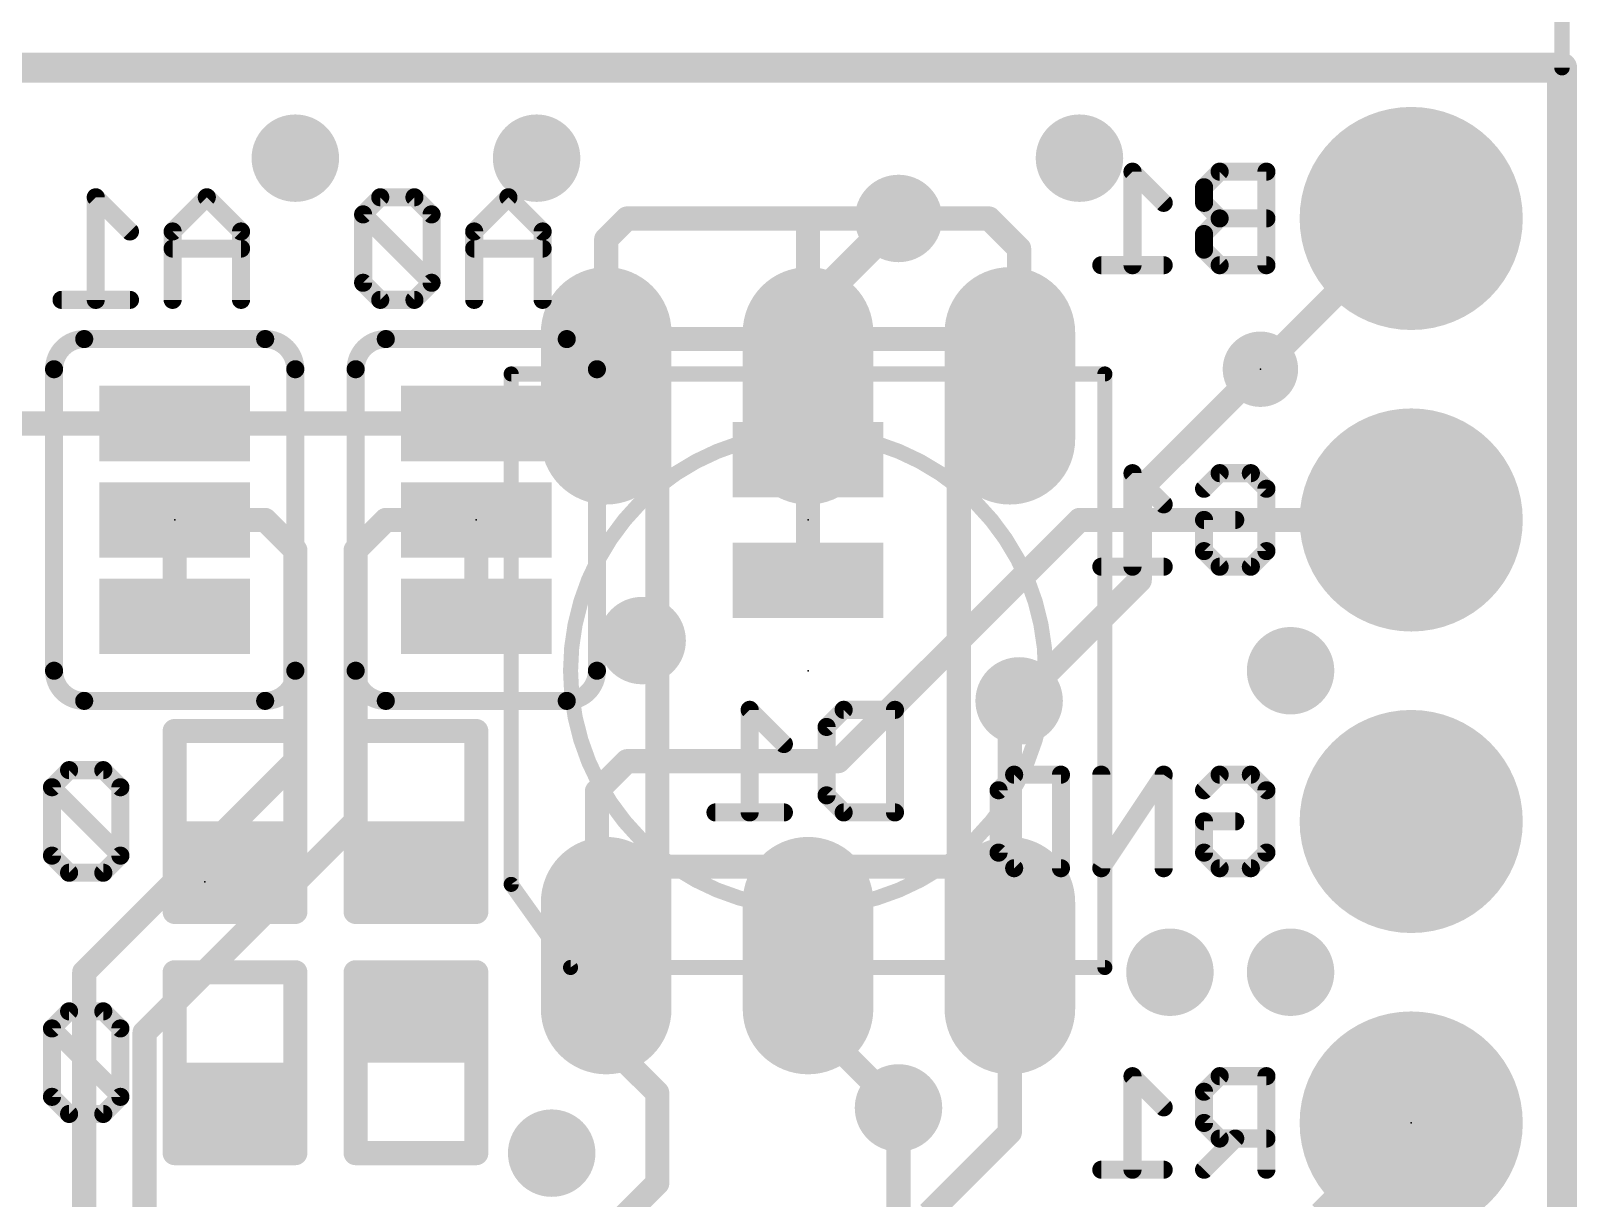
# Model space of a CAD drawing. Extents: x -10 to 108, y -11 to 39.
# Drawn here: x 9.97 to 22.99, y 20.96 to 30.79 of the extents above; entities that cross this region are included whole.
import ezdxf

# ---------------------------------------------------------------- set-up
doc = ezdxf.new("R2010")
doc.units = 0
for name, color, linetype in [('1', 12, 'CONTINUOUS'), ('16', 132, 'CONTINUOUS'), ('17', 110, 'CONTINUOUS'), ('18', 110, 'CONTINUOUS'), ('20', 53, 'CONTINUOUS'), ('22', 40, 'CONTINUOUS'), ('23', 53, 'CONTINUOUS'), ('24', 53, 'CONTINUOUS'), ('47', 253, 'CONTINUOUS'), ('51', 53, 'CONTINUOUS')]:
    doc.layers.add(name, color=color, linetype=linetype)

# ---------------------------------------------------------------- blocks, each defined once
blk = doc.blocks.new('RECT')
blk.add_solid([(-0.5, -0.5), (0.5, -0.5), (-0.5, 0.5), (0.5, 0.5)])
blk = doc.blocks.new('PIE')
at = {"const_width": 0.5}
blk.add_lwpolyline([(0, -0.25, 1), (0, 0.25, 1), (0, -0.25)], format="xyb", dxfattribs=at)
blk = doc.blocks.new('ROUNDP')
at = {"const_width": 0.5}
blk.add_lwpolyline([(0, -0.25, 1), (0, 0.25, 1), (0, -0.25)], format="xyb", dxfattribs=at)
blk = doc.blocks.new('RECT320000X176000R100')
at = {"const_width": 0.55}
blk.add_lwpolyline([(0.725, 0), (0.725, 0, 0.4142), (0.45, 0.275), (-0.45, 0.275, 0.4142), (-0.725, 0), (-0.725, 0, 0.4142), (-0.45, -0.275), (0.45, -0.275, 0.4142)], format="xyb", close=True, dxfattribs=at)
blk.add_solid([(-0.4754, -0.0254), (0.4754, -0.0254), (-0.4754, 0.0254), (0.4754, 0.0254)])
blk = doc.blocks.new('ROUNDV')
at = {"const_width": 0.5}
blk.add_lwpolyline([(0, -0.25, 1), (0, 0.25, 1), (0, -0.25)], format="xyb", dxfattribs=at)

msp = doc.modelspace()

# ---------------------------------------------------------------- linework, layer by layer
at = {"layer": '1'}
for points, const_width in [([(0, 30.48), (22.86, 30.48)], 0.254), ([(22.86, 30.48), (22.86, 0)], 0.254), ([(14.81, 29.034), (14.986, 29.21)], 0.2032), ([(14.986, 29.21), (16.51, 29.21)], 0.2032), ([(16.51, 29.21), (17.272, 29.21)], 0.2032), ([(16.51, 27.8), (16.51, 29.21)], 0.2032), ([(17.272, 29.21), (18.034, 29.21)], 0.2032), ([(18.034, 29.21), (18.288, 28.956)], 0.2032), ([(14.81, 27.8), (14.81, 29.034)], 0.2032), ([(18.288, 28.956), (18.288, 27.878)], 0.2032), ([(18.288, 27.878), (18.21, 27.8)], 0.2032), ([(16.764, 24.638), (18.796, 26.67)], 0.2032), ([(21.59, 26.67), (18.796, 26.67)], 0.2032), ([(18.21, 25.068), (18.288, 25.146)], 0.2032), ([(18.21, 23), (18.21, 25.068)], 0.2032), ([(14.986, 24.638), (14.732, 24.384)], 0.2032), ([(16.256, 24.638), (14.986, 24.638)], 0.2032), ([(16.256, 24.638), (16.764, 24.638)], 0.2032), ([(14.732, 24.384), (14.732, 23.078)], 0.2032), ([(14.732, 23.078), (14.81, 23)], 0.2032), ([(14.81, 23), (14.81, 22.274)], 0.2032), ([(16.51, 23), (16.51, 22.479)], 0.2032), ([(18.21, 23), (18.21, 21.512)], 0.2032), ([(16.51, 22.479), (17.272, 21.717)], 0.2032), ([(14.81, 22.274), (15.24, 21.844)], 0.2032), ([(15.24, 21.844), (15.24, 21.082)], 0.2032), ([(18.21, 21.512), (17.526, 20.828)], 0.2032), ([(12.446, 18.288), (15.24, 21.082)], 0.2032)]:
    msp.add_lwpolyline(points, dxfattribs=dict(at, const_width=const_width))
for points, const_width in [([(22.9235, 30.48, 1), (22.7965, 30.48)], 0.127), ([(22.86, 30.4165, 1), (22.86, 30.5435)], 0.127), ([(14.986, 29.2608, 1), (14.986, 29.1592)], 0.1016), ([(15.0219, 29.1741, 1), (14.9501, 29.2459)], 0.1016), ([(16.51, 29.2608, 1), (16.51, 29.1592)], 0.1016), ([(16.5608, 29.21, 1), (16.4592, 29.21)], 0.1016), ([(16.51, 29.1592, 1), (16.51, 29.2608)], 0.1016), ([(17.272, 29.2608, 1), (17.272, 29.1592)], 0.1016), ([(17.272, 29.1592, 1), (17.272, 29.2608)], 0.1016), ([(18.0699, 29.2459, 1), (17.9981, 29.1741)], 0.1016), ([(18.034, 29.1592, 1), (18.034, 29.2608)], 0.1016), ([(14.8608, 29.034, 1), (14.7592, 29.034)], 0.1016), ([(14.7741, 29.0699, 1), (14.8459, 28.9981)], 0.1016), ([(18.3388, 28.956, 1), (18.2372, 28.956)], 0.1016), ([(18.2521, 28.9201, 1), (18.3239, 28.9919)], 0.1016), ([(18.1741, 27.8359, 1), (18.2459, 27.7641)], 0.1016), ([(18.2372, 27.878, 1), (18.3388, 27.878)], 0.1016), ([(18.3239, 27.8421, 1), (18.2521, 27.9139)], 0.1016), ([(14.7592, 27.8, 1), (14.8608, 27.8)], 0.1016), ([(16.4592, 27.8, 1), (16.5608, 27.8)], 0.1016), ([(18.796, 26.7208, 1), (18.796, 26.6192)], 0.1016), ([(18.8319, 26.6341, 1), (18.7601, 26.7059)], 0.1016), ([(21.59, 26.6192, 1), (21.59, 26.7208)], 0.1016), ([(18.2608, 25.068, 1), (18.1592, 25.068)], 0.1016), ([(18.1741, 25.1039, 1), (18.2459, 25.0321)], 0.1016), ([(18.3239, 25.1101, 1), (18.2521, 25.1819)], 0.1016), ([(14.986, 24.6888, 1), (14.986, 24.5872)], 0.1016), ([(15.0219, 24.6021, 1), (14.9501, 24.6739)], 0.1016), ([(16.256, 24.6888, 1), (16.256, 24.5872)], 0.1016), ([(16.256, 24.5872, 1), (16.256, 24.6888)], 0.1016), ([(16.7281, 24.6739, 1), (16.7999, 24.6021)], 0.1016), ([(16.764, 24.5872, 1), (16.764, 24.6888)], 0.1016), ([(14.7828, 24.384, 1), (14.6812, 24.384)], 0.1016), ([(14.6961, 24.4199, 1), (14.7679, 24.3481)], 0.1016), ([(14.7679, 23.1139, 1), (14.6961, 23.0421)], 0.1016), ([(14.6812, 23.078, 1), (14.7828, 23.078)], 0.1016), ([(14.8608, 23, 1), (14.7592, 23)], 0.1016), ([(14.7741, 22.9641, 1), (14.8459, 23.0359)], 0.1016), ([(16.5608, 23, 1), (16.4592, 23)], 0.1016), ([(18.2608, 23, 1), (18.1592, 23)], 0.1016), ([(18.1592, 23, 1), (18.2608, 23)], 0.1016), ([(16.5459, 22.5149, 1), (16.4741, 22.4431)], 0.1016), ([(16.4592, 22.479, 1), (16.5608, 22.479)], 0.1016), ([(14.8459, 22.3099, 1), (14.7741, 22.2381)], 0.1016), ([(14.7592, 22.274, 1), (14.8608, 22.274)], 0.1016), ([(15.2908, 21.844, 1), (15.1892, 21.844)], 0.1016), ([(15.2041, 21.8081, 1), (15.2759, 21.8799)], 0.1016), ([(17.2361, 21.6811, 1), (17.3079, 21.7529)], 0.1016), ([(18.1592, 21.512, 1), (18.2608, 21.512)], 0.1016), ([(18.2459, 21.4761, 1), (18.1741, 21.5479)], 0.1016), ([(15.1892, 21.082, 1), (15.2908, 21.082)], 0.1016), ([(15.2759, 21.0461, 1), (15.2041, 21.1179)], 0.1016)]:
    msp.add_lwpolyline(points, format="xyb", dxfattribs=dict(at, const_width=const_width))
at = {"layer": '16'}
for points, const_width in [([(22.86, 30.48), (0, 30.48)], 0.254), ([(22.86, 0), (22.86, 30.48)], 0.254), ([(16.51, 28.448), (17.272, 29.21)], 0.254), ([(19.304, 26.924), (21.59, 29.21)], 0.2032), ([(16.51, 27.178), (16.51, 28.448)], 0.254), ([(11.176, 27.4828), (5.6388, 27.4828)], 0.2032), ([(13.716, 27.4828), (11.176, 27.4828)], 0.2032), ([(16.51, 26.289), (16.51, 27.051)], 0.2032), ([(19.304, 26.162), (19.304, 26.924)], 0.2032), ([(11.176, 26.67), (11.176, 26.035)], 0.2032), ([(11.938, 26.67), (11.176, 26.67)], 0.2032), ([(12.192, 26.416), (11.938, 26.67)], 0.2032), ([(12.954, 26.67), (12.7, 26.416)], 0.2032), ([(13.716, 26.67), (12.954, 26.67)], 0.2032), ([(13.716, 26.67), (13.716, 26.035)], 0.2032), ([(12.192, 24.638), (12.192, 26.416)], 0.2032), ([(12.7, 24.13), (12.7, 26.416)], 0.2032), ([(18.288, 25.146), (19.304, 26.162)], 0.2032), ([(10.414, 22.86), (12.192, 24.638)], 0.2032), ([(10.922, 22.352), (12.7, 24.13)], 0.2032), ([(10.414, 19.304), (10.414, 22.86)], 0.2032), ([(10.922, 20.066), (10.922, 22.352)], 0.2032), ([(17.272, 21.717), (17.272, 20.828)], 0.2032), ([(21.59, 21.59), (20.828, 20.828)], 0.2032)]:
    msp.add_lwpolyline(points, dxfattribs=dict(at, const_width=const_width))
for points, const_width in [([(22.9235, 30.48, 1), (22.7965, 30.48)], 0.127), ([(22.86, 30.4165, 1), (22.86, 30.5435)], 0.127), ([(17.3169, 29.1651, 1), (17.2271, 29.2549)], 0.127), ([(21.6259, 29.1741, 1), (21.5541, 29.2459)], 0.1016), ([(16.5735, 28.448, 1), (16.4465, 28.448)], 0.127), ([(16.4651, 28.4929, 1), (16.5549, 28.4031)], 0.127), ([(11.176, 27.5336, 1), (11.176, 27.432)], 0.1016), ([(11.176, 27.432, 1), (11.176, 27.5336)], 0.1016), ([(13.716, 27.432, 1), (13.716, 27.5336)], 0.1016), ([(16.4465, 27.178, 1), (16.5735, 27.178)], 0.127), ([(16.5608, 27.051, 1), (16.4592, 27.051)], 0.1016), ([(19.3548, 26.924, 1), (19.2532, 26.924)], 0.1016), ([(19.2681, 26.9599, 1), (19.3399, 26.8881)], 0.1016), ([(11.2268, 26.67, 1), (11.1252, 26.67)], 0.1016), ([(11.176, 26.7208, 1), (11.176, 26.6192)], 0.1016), ([(11.9739, 26.7059, 1), (11.9021, 26.6341)], 0.1016), ([(11.938, 26.6192, 1), (11.938, 26.7208)], 0.1016), ([(12.954, 26.7208, 1), (12.954, 26.6192)], 0.1016), ([(12.9899, 26.6341, 1), (12.9181, 26.7059)], 0.1016), ([(13.7668, 26.67, 1), (13.6652, 26.67)], 0.1016), ([(13.716, 26.6192, 1), (13.716, 26.7208)], 0.1016), ([(12.2428, 26.416, 1), (12.1412, 26.416)], 0.1016), ([(12.1561, 26.3801, 1), (12.2279, 26.4519)], 0.1016), ([(12.7508, 26.416, 1), (12.6492, 26.416)], 0.1016), ([(12.6641, 26.4519, 1), (12.7359, 26.3801)], 0.1016), ([(16.4592, 26.289, 1), (16.5608, 26.289)], 0.1016), ([(19.2532, 26.162, 1), (19.3548, 26.162)], 0.1016), ([(19.3399, 26.1261, 1), (19.2681, 26.1979)], 0.1016), ([(11.1252, 26.035, 1), (11.2268, 26.035)], 0.1016), ([(13.6652, 26.035, 1), (13.7668, 26.035)], 0.1016), ([(18.2521, 25.1819, 1), (18.3239, 25.1101)], 0.1016), ([(12.1412, 24.638, 1), (12.2428, 24.638)], 0.1016), ([(12.2279, 24.6021, 1), (12.1561, 24.6739)], 0.1016), ([(12.7359, 24.0941, 1), (12.6641, 24.1659)], 0.1016), ([(12.6492, 24.13, 1), (12.7508, 24.13)], 0.1016), ([(10.4648, 22.86, 1), (10.3632, 22.86)], 0.1016), ([(10.3781, 22.8959, 1), (10.4499, 22.8241)], 0.1016), ([(10.9728, 22.352, 1), (10.8712, 22.352)], 0.1016), ([(10.8861, 22.3879, 1), (10.9579, 22.3161)], 0.1016), ([(17.3228, 21.717, 1), (17.2212, 21.717)], 0.1016), ([(21.6259, 21.5541, 1), (21.5541, 21.6259)], 0.1016)]:
    msp.add_lwpolyline(points, format="xyb", dxfattribs=dict(at, const_width=const_width))
at = {"layer": '20', "const_width": 0.2032}
for points in [[(22.86, 30.48), (0, 30.48)], [(22.86, 0), (22.86, 30.48)]]:
    msp.add_lwpolyline(points, dxfattribs=at)
at = {"layer": '20', "const_width": 0.1016}
for points in [[(22.9108, 30.48, 1), (22.8092, 30.48)], [(22.86, 30.4292, 1), (22.86, 30.5308)]]:
    msp.add_lwpolyline(points, format="xyb", dxfattribs=at)
at = {"layer": '22'}
for points, const_width in [([(19.2697, 29.6313, 1), (19.2158, 29.5774)], 0.0762), ([(19.2809, 29.6044, 1), (19.2047, 29.6044)], 0.0762), ([(19.9768, 29.6425, 1), (19.9768, 29.5663)], 0.0762), ([(20.0037, 29.5774, 1), (19.9498, 29.6313)], 0.0762), ([(20.4089, 29.6044, 1), (20.3327, 29.6044)], 0.0762), ([(20.3708, 29.5663, 1), (20.3708, 29.6425)], 0.0762), ([(10.5381, 29.4155, 1), (10.4842, 29.3616)], 0.0762), ([(10.5493, 29.3885, 1), (10.4731, 29.3885)], 0.0762), ([(11.4736, 29.4155, 1), (11.4197, 29.3616)], 0.0762), ([(11.4736, 29.3616, 1), (11.4197, 29.4155)], 0.0762), ([(12.9071, 29.4266, 1), (12.9071, 29.3504)], 0.0762), ([(12.9341, 29.3616, 1), (12.8802, 29.4155)], 0.0762), ([(13.2222, 29.4155, 1), (13.1683, 29.3616)], 0.0762), ([(13.1952, 29.3504, 1), (13.1952, 29.4266)], 0.0762), ([(14.0136, 29.4155, 1), (13.9597, 29.3616)], 0.0762), ([(14.0136, 29.3616, 1), (13.9597, 29.4155)], 0.0762), ([(19.8835, 29.473, 1), (19.8073, 29.473)], 0.0762), ([(19.8185, 29.5, 1), (19.8724, 29.4461)], 0.0762), ([(12.79, 29.2714, 1), (12.7361, 29.2175)], 0.0762), ([(12.7361, 29.2714, 1), (12.79, 29.2175)], 0.0762), ([(12.8012, 29.2445, 1), (12.725, 29.2445)], 0.0762), ([(13.3774, 29.2445, 1), (13.3012, 29.2445)], 0.0762), ([(13.3123, 29.2175, 1), (13.3662, 29.2714)], 0.0762), ([(19.4785, 29.3147, 1), (19.5324, 29.3686)], 0.0762), ([(19.8724, 29.3686, 1), (19.8185, 29.3147)], 0.0762), ([(19.8073, 29.3417, 1), (19.8835, 29.3417)], 0.0762), ([(11.1967, 29.1004, 1), (11.1205, 29.1004)], 0.0762), ([(11.7729, 29.1004, 1), (11.6967, 29.1004)], 0.0762), ([(13.7367, 29.1004, 1), (13.6605, 29.1004)], 0.0762), ([(14.3129, 29.1004, 1), (14.2367, 29.1004)], 0.0762), ([(19.9768, 29.2484, 1), (19.9768, 29.1722)], 0.0762), ([(20.0037, 29.1834, 1), (19.9498, 29.2373)], 0.0762), ([(19.9498, 29.1834, 1), (20.0037, 29.2373)], 0.0762), ([(20.3708, 29.1722, 1), (20.3708, 29.2484)], 0.0762), ([(10.7723, 29.0735, 1), (10.8262, 29.1274)], 0.0762), ([(11.1316, 29.1274, 1), (11.1855, 29.0735)], 0.0762), ([(11.7079, 29.0735, 1), (11.7617, 29.1274)], 0.0762), ([(13.6716, 29.1274, 1), (13.7255, 29.0735)], 0.0762), ([(14.2479, 29.0735, 1), (14.3017, 29.1274)], 0.0762), ([(19.8835, 29.079, 1), (19.8073, 29.079)], 0.0762), ([(19.8185, 29.1059, 1), (19.8724, 29.052)], 0.0762), ([(11.1586, 28.9945, 1), (11.1586, 28.9183)], 0.0762), ([(11.7348, 28.9183, 1), (11.7348, 28.9945)], 0.0762), ([(13.6986, 28.9945, 1), (13.6986, 28.9183)], 0.0762), ([(14.2748, 28.9183, 1), (14.2748, 28.9945)], 0.0762), ([(19.8724, 28.9746, 1), (19.8185, 28.9207)], 0.0762), ([(19.8073, 28.9476, 1), (19.8835, 28.9476)], 0.0762), ([(18.9801, 28.8544, 1), (18.9801, 28.7782)], 0.0762), ([(19.2047, 28.8163, 1), (19.2809, 28.8163)], 0.0762), ([(19.5054, 28.7782, 1), (19.5054, 28.8544)], 0.0762), ([(19.9768, 28.8544, 1), (19.9768, 28.7782)], 0.0762), ([(19.9498, 28.7894, 1), (20.0037, 28.8432)], 0.0762), ([(20.3327, 28.8163, 1), (20.4089, 28.8163)], 0.0762), ([(20.3708, 28.7782, 1), (20.3708, 28.8544)], 0.0762), ([(12.79, 28.6952, 1), (12.7361, 28.6413)], 0.0762), ([(12.725, 28.6683, 1), (12.8012, 28.6683)], 0.0762), ([(13.3012, 28.6683, 1), (13.3774, 28.6683)], 0.0762), ([(13.3662, 28.6413, 1), (13.3123, 28.6952)], 0.0762), ([(13.3123, 28.6413, 1), (13.3662, 28.6952)], 0.0762), ([(10.2231, 28.5623, 1), (10.2231, 28.4861)], 0.0762), ([(10.4731, 28.5242, 1), (10.5493, 28.5242)], 0.0762), ([(10.7993, 28.4861, 1), (10.7993, 28.5623)], 0.0762), ([(11.1205, 28.5242, 1), (11.1967, 28.5242)], 0.0762), ([(11.6967, 28.5242, 1), (11.7729, 28.5242)], 0.0762), ([(12.9071, 28.5623, 1), (12.9071, 28.4861)], 0.0762), ([(12.8802, 28.4973, 1), (12.9341, 28.5511)], 0.0762), ([(13.1683, 28.5511, 1), (13.2222, 28.4973)], 0.0762), ([(13.1952, 28.4861, 1), (13.1952, 28.5623)], 0.0762), ([(13.6605, 28.5242, 1), (13.7367, 28.5242)], 0.0762), ([(14.2367, 28.5242, 1), (14.3129, 28.5242)], 0.0762), ([(10.414, 28.194, 0.4142), (10.16, 27.94)], 0.1524), ([(10.414, 28.2321, 1), (10.414, 28.1559)], 0.0762), ([(10.414, 28.1559, 1), (10.414, 28.2321)], 0.0762), ([(12.192, 27.94, 0.4142), (11.938, 28.194)], 0.1524), ([(11.938, 28.2321, 1), (11.938, 28.1559)], 0.0762), ([(11.938, 28.1559, 1), (11.938, 28.2321)], 0.0762), ([(12.954, 28.194, 0.4142), (12.7, 27.94)], 0.1524), ([(12.954, 28.2321, 1), (12.954, 28.1559)], 0.0762), ([(12.954, 28.1559, 1), (12.954, 28.2321)], 0.0762), ([(14.732, 27.94, 0.4142), (14.478, 28.194)], 0.1524), ([(14.478, 28.2321, 1), (14.478, 28.1559)], 0.0762), ([(14.478, 28.1559, 1), (14.478, 28.2321)], 0.0762), ([(15.24, 28.2448, 1), (15.24, 28.1432)], 0.1016), ([(15.2908, 28.194, 1), (15.1892, 28.194)], 0.1016), ([(17.8308, 28.194, 1), (17.7292, 28.194)], 0.1016), ([(17.78, 28.1432, 1), (17.78, 28.2448)], 0.1016), ([(10.1981, 27.94, 1), (10.1219, 27.94)], 0.0762), ([(12.2301, 27.94, 1), (12.1539, 27.94)], 0.0762), ([(12.7381, 27.94, 1), (12.6619, 27.94)], 0.0762), ([(14.7701, 27.94, 1), (14.6939, 27.94)], 0.0762), ([(10.1219, 27.94, 1), (10.1981, 27.94)], 0.0762), ([(12.1539, 27.94, 1), (12.2301, 27.94)], 0.0762), ([(12.6619, 27.94, 1), (12.7381, 27.94)], 0.0762), ([(14.6939, 27.94, 1), (14.7701, 27.94)], 0.0762), ([(19.2697, 27.0913, 1), (19.2158, 27.0374)], 0.0762), ([(19.2809, 27.0644, 1), (19.2047, 27.0644)], 0.0762), ([(19.9768, 27.1025, 1), (19.9768, 27.0263)], 0.0762), ([(20.0037, 27.0374, 1), (19.9498, 27.0913)], 0.0762), ([(20.2664, 27.0913, 1), (20.2125, 27.0374)], 0.0762), ([(20.2395, 27.0263, 1), (20.2395, 27.1025)], 0.0762), ([(19.8185, 26.96, 1), (19.8724, 26.9061)], 0.0762), ([(20.4089, 26.933, 1), (20.3327, 26.933)], 0.0762), ([(20.3439, 26.9061, 1), (20.3977, 26.96)], 0.0762), ([(19.4785, 26.7747, 1), (19.5324, 26.8286)], 0.0762), ([(19.8835, 26.6703, 1), (19.8073, 26.6703)], 0.0762), ([(19.8454, 26.7084, 1), (19.8454, 26.6322)], 0.0762), ([(20.1081, 26.6322, 1), (20.1081, 26.7084)], 0.0762), ([(19.8724, 26.4346, 1), (19.8185, 26.3807)], 0.0762), ([(19.8073, 26.4076, 1), (19.8835, 26.4076)], 0.0762), ([(20.3327, 26.4076, 1), (20.4089, 26.4076)], 0.0762), ([(20.3977, 26.3807, 1), (20.3439, 26.4346)], 0.0762), ([(18.9801, 26.3144, 1), (18.9801, 26.2382)], 0.0762), ([(19.2047, 26.2763, 1), (19.2809, 26.2763)], 0.0762), ([(19.5054, 26.2382, 1), (19.5054, 26.3144)], 0.0762), ([(19.9768, 26.3144, 1), (19.9768, 26.2382)], 0.0762), ([(19.9498, 26.2494, 1), (20.0037, 26.3032)], 0.0762), ([(20.2125, 26.3032, 1), (20.2664, 26.2494)], 0.0762), ([(20.2395, 26.2382, 1), (20.2395, 26.3144)], 0.0762), ([(10.16, 25.4, 0.4142), (10.414, 25.146)], 0.1524), ([(10.1981, 25.4, 1), (10.1219, 25.4)], 0.0762), ([(10.1219, 25.4, 1), (10.1981, 25.4)], 0.0762), ([(11.938, 25.146, 0.4142), (12.192, 25.4)], 0.1524), ([(12.2301, 25.4, 1), (12.1539, 25.4)], 0.0762), ([(12.1539, 25.4, 1), (12.2301, 25.4)], 0.0762), ([(12.7, 25.4, 0.4142), (12.954, 25.146)], 0.1524), ([(12.7381, 25.4, 1), (12.6619, 25.4)], 0.0762), ([(12.6619, 25.4, 1), (12.7381, 25.4)], 0.0762), ([(14.478, 25.146, 0.4142), (14.732, 25.4)], 0.1524), ([(14.7701, 25.4, 1), (14.6939, 25.4)], 0.0762), ([(14.6939, 25.4, 1), (14.7701, 25.4)], 0.0762), ([(10.414, 25.1841, 1), (10.414, 25.1079)], 0.0762), ([(10.414, 25.1079, 1), (10.414, 25.1841)], 0.0762), ([(11.938, 25.1841, 1), (11.938, 25.1079)], 0.0762), ([(11.938, 25.1079, 1), (11.938, 25.1841)], 0.0762), ([(12.954, 25.1841, 1), (12.954, 25.1079)], 0.0762), ([(12.954, 25.1079, 1), (12.954, 25.1841)], 0.0762), ([(14.478, 25.1841, 1), (14.478, 25.1079)], 0.0762), ([(14.478, 25.1079, 1), (14.478, 25.1841)], 0.0762), ([(16.0456, 25.0975, 1), (15.9917, 25.0436)], 0.0762), ([(16.0568, 25.0705, 1), (15.9806, 25.0705)], 0.0762), ([(16.8102, 25.1086, 1), (16.8102, 25.0324)], 0.0762), ([(16.8371, 25.0436, 1), (16.7832, 25.0975)], 0.0762), ([(17.2804, 25.0705, 1), (17.2042, 25.0705)], 0.0762), ([(17.2423, 25.0324, 1), (17.2423, 25.1086)], 0.0762), ([(16.7042, 24.9265, 1), (16.628, 24.9265)], 0.0762), ([(11.176, 24.9428, 1), (11.176, 24.8412)], 0.1016), ([(11.2268, 24.892, 1), (11.1252, 24.892)], 0.1016), ([(12.2428, 24.892, 1), (12.1412, 24.892)], 0.1016), ([(12.192, 24.8412, 1), (12.192, 24.9428)], 0.1016), ([(12.7, 24.9428, 1), (12.7, 24.8412)], 0.1016), ([(12.7508, 24.892, 1), (12.6492, 24.892)], 0.1016), ([(13.7668, 24.892, 1), (13.6652, 24.892)], 0.1016), ([(13.716, 24.8412, 1), (13.716, 24.9428)], 0.1016), ([(16.6392, 24.9534, 1), (16.693, 24.8995)], 0.0762), ([(16.2799, 24.7555, 1), (16.3337, 24.8094)], 0.0762), ([(10.2866, 24.6006, 1), (10.2866, 24.5244)], 0.0762), ([(10.3136, 24.5356, 1), (10.2597, 24.5895)], 0.0762), ([(10.6017, 24.5895, 1), (10.5478, 24.5356)], 0.0762), ([(10.5747, 24.5244, 1), (10.5747, 24.6006)], 0.0762), ([(10.1695, 24.4454, 1), (10.1156, 24.3915)], 0.0762), ([(10.1156, 24.4454, 1), (10.1695, 24.3915)], 0.0762), ([(10.1807, 24.4185, 1), (10.1045, 24.4185)], 0.0762), ([(10.7569, 24.4185, 1), (10.6807, 24.4185)], 0.0762), ([(10.6919, 24.3915, 1), (10.7457, 24.4454)], 0.0762), ([(18.2461, 24.5625, 1), (18.2461, 24.4863)], 0.0762), ([(18.273, 24.4974, 1), (18.2191, 24.5513)], 0.0762), ([(18.6782, 24.5244, 1), (18.602, 24.5244)], 0.0762), ([(18.6401, 24.4863, 1), (18.6401, 24.5625)], 0.0762), ([(19.0182, 24.5244, 1), (18.942, 24.5244)], 0.0762), ([(19.5435, 24.5244, 1), (19.4673, 24.5244)], 0.0762), ([(19.5371, 24.5032, 1), (19.4737, 24.5455)], 0.0762), ([(19.9768, 24.5625, 1), (19.9768, 24.4863)], 0.0762), ([(20.0037, 24.4974, 1), (19.9498, 24.5513)], 0.0762), ([(20.2664, 24.5513, 1), (20.2125, 24.4974)], 0.0762), ([(20.2395, 24.4863, 1), (20.2395, 24.5625)], 0.0762), ([(16.693, 24.3772, 1), (16.6392, 24.3233)], 0.0762), ([(16.628, 24.3503, 1), (16.7042, 24.3503)], 0.0762), ([(18.1528, 24.393, 1), (18.0766, 24.393)], 0.0762), ([(18.0878, 24.42, 1), (18.1417, 24.3661)], 0.0762), ([(19.8185, 24.42, 1), (19.8724, 24.3661)], 0.0762), ([(20.4089, 24.393, 1), (20.3327, 24.393)], 0.0762), ([(20.3439, 24.3661, 1), (20.3977, 24.42)], 0.0762), ([(15.7306, 24.2443, 1), (15.7306, 24.1681)], 0.0762), ([(15.9806, 24.2062, 1), (16.0568, 24.2062)], 0.0762), ([(16.3068, 24.1681, 1), (16.3068, 24.2443)], 0.0762), ([(16.8102, 24.2443, 1), (16.8102, 24.1681)], 0.0762), ([(16.7832, 24.1793, 1), (16.8371, 24.2331)], 0.0762), ([(17.2042, 24.2062, 1), (17.2804, 24.2062)], 0.0762), ([(17.2423, 24.1681, 1), (17.2423, 24.2443)], 0.0762), ([(19.8835, 24.1303, 1), (19.8073, 24.1303)], 0.0762), ([(19.8454, 24.1684, 1), (19.8454, 24.0922)], 0.0762), ([(20.1081, 24.0922, 1), (20.1081, 24.1684)], 0.0762), ([(10.1695, 23.8692, 1), (10.1156, 23.8153)], 0.0762), ([(10.1045, 23.8423, 1), (10.1807, 23.8423)], 0.0762), ([(10.6807, 23.8423, 1), (10.7569, 23.8423)], 0.0762), ([(10.7457, 23.8153, 1), (10.6919, 23.8692)], 0.0762), ([(10.6919, 23.8153, 1), (10.7457, 23.8692)], 0.0762), ([(15.24, 23.7998, 1), (15.24, 23.6982)], 0.1016), ([(17.78, 23.6982, 1), (17.78, 23.7998)], 0.1016), ([(18.1417, 23.8946, 1), (18.0878, 23.8407)], 0.0762), ([(18.0766, 23.8676, 1), (18.1528, 23.8676)], 0.0762), ([(19.8724, 23.8946, 1), (19.8185, 23.8407)], 0.0762), ([(19.8073, 23.8676, 1), (19.8835, 23.8676)], 0.0762), ([(20.3327, 23.8676, 1), (20.4089, 23.8676)], 0.0762), ([(20.3977, 23.8407, 1), (20.3439, 23.8946)], 0.0762), ([(10.2866, 23.7363, 1), (10.2866, 23.6601)], 0.0762), ([(10.2597, 23.6713, 1), (10.3136, 23.7251)], 0.0762), ([(10.5478, 23.7251, 1), (10.6017, 23.6713)], 0.0762), ([(10.5747, 23.6601, 1), (10.5747, 23.7363)], 0.0762), ([(15.1892, 23.749, 1), (15.2908, 23.749)], 0.1016), ([(17.7292, 23.749, 1), (17.8308, 23.749)], 0.1016), ([(18.2461, 23.7744, 1), (18.2461, 23.6982)], 0.0762), ([(18.2191, 23.7094, 1), (18.273, 23.7632)], 0.0762), ([(18.602, 23.7363, 1), (18.6782, 23.7363)], 0.0762), ([(18.6401, 23.6982, 1), (18.6401, 23.7744)], 0.0762), ([(18.9484, 23.7574, 1), (19.0118, 23.7152)], 0.0762), ([(18.942, 23.7363, 1), (19.0182, 23.7363)], 0.0762), ([(19.4673, 23.7363, 1), (19.5435, 23.7363)], 0.0762), ([(19.9768, 23.7744, 1), (19.9768, 23.6982)], 0.0762), ([(19.9498, 23.7094, 1), (20.0037, 23.7632)], 0.0762), ([(20.2125, 23.7632, 1), (20.2664, 23.7094)], 0.0762), ([(20.2395, 23.6982, 1), (20.2395, 23.7744)], 0.0762), ([(11.176, 23.4188, 1), (11.176, 23.3172)], 0.1016), ([(12.192, 23.3172, 1), (12.192, 23.4188)], 0.1016), ([(12.7, 23.4188, 1), (12.7, 23.3172)], 0.1016), ([(13.716, 23.3172, 1), (13.716, 23.4188)], 0.1016), ([(11.1252, 23.368, 1), (11.2268, 23.368)], 0.1016), ([(12.1412, 23.368, 1), (12.2428, 23.368)], 0.1016), ([(12.6492, 23.368, 1), (12.7508, 23.368)], 0.1016), ([(13.6652, 23.368, 1), (13.7668, 23.368)], 0.1016), ([(11.176, 22.9108, 1), (11.176, 22.8092)], 0.1016), ([(11.2268, 22.86, 1), (11.1252, 22.86)], 0.1016), ([(12.2428, 22.86, 1), (12.1412, 22.86)], 0.1016), ([(12.192, 22.8092, 1), (12.192, 22.9108)], 0.1016), ([(12.7, 22.9108, 1), (12.7, 22.8092)], 0.1016), ([(12.7508, 22.86, 1), (12.6492, 22.86)], 0.1016), ([(13.7668, 22.86, 1), (13.6652, 22.86)], 0.1016), ([(13.716, 22.8092, 1), (13.716, 22.9108)], 0.1016), ([(10.2866, 22.5686, 1), (10.2866, 22.4924)], 0.0762), ([(10.3136, 22.5036, 1), (10.2597, 22.5575)], 0.0762), ([(10.6017, 22.5575, 1), (10.5478, 22.5036)], 0.0762), ([(10.5747, 22.4924, 1), (10.5747, 22.5686)], 0.0762), ([(10.1695, 22.4134, 1), (10.1156, 22.3595)], 0.0762), ([(10.1156, 22.4134, 1), (10.1695, 22.3595)], 0.0762), ([(10.1807, 22.3865, 1), (10.1045, 22.3865)], 0.0762), ([(10.7569, 22.3865, 1), (10.6807, 22.3865)], 0.0762), ([(10.6919, 22.3595, 1), (10.7457, 22.4134)], 0.0762), ([(19.2697, 22.0113, 1), (19.2158, 21.9574)], 0.0762), ([(19.2809, 21.9844, 1), (19.2047, 21.9844)], 0.0762), ([(19.9768, 22.0225, 1), (19.9768, 21.9463)], 0.0762), ([(20.0037, 21.9574, 1), (19.9498, 22.0113)], 0.0762), ([(20.4089, 21.9844, 1), (20.3327, 21.9844)], 0.0762), ([(20.3708, 21.9463, 1), (20.3708, 22.0225)], 0.0762), ([(10.1695, 21.8372, 1), (10.1156, 21.7833)], 0.0762), ([(10.7457, 21.7833, 1), (10.6919, 21.8372)], 0.0762), ([(19.8835, 21.853, 1), (19.8073, 21.853)], 0.0762), ([(19.8185, 21.88, 1), (19.8724, 21.8261)], 0.0762), ([(10.1045, 21.8103, 1), (10.1807, 21.8103)], 0.0762), ([(10.6807, 21.8103, 1), (10.7569, 21.8103)], 0.0762), ([(10.6919, 21.7833, 1), (10.7457, 21.8372)], 0.0762), ([(19.4785, 21.6947, 1), (19.5324, 21.7486)], 0.0762), ([(10.2866, 21.7043, 1), (10.2866, 21.6281)], 0.0762), ([(10.2597, 21.6393, 1), (10.3136, 21.6931)], 0.0762), ([(10.5478, 21.6931, 1), (10.6017, 21.6393)], 0.0762), ([(10.5747, 21.6281, 1), (10.5747, 21.7043)], 0.0762), ([(19.8724, 21.6173, 1), (19.8185, 21.5634)], 0.0762), ([(19.8073, 21.5903, 1), (19.8835, 21.5903)], 0.0762), ([(19.9768, 21.4971, 1), (19.9768, 21.4209)], 0.0762), ([(19.9498, 21.432, 1), (20.0037, 21.4859)], 0.0762), ([(20.1351, 21.432, 1), (20.0812, 21.4859)], 0.0762), ([(20.3708, 21.4209, 1), (20.3708, 21.4971)], 0.0762), ([(11.176, 21.3868, 1), (11.176, 21.2852)], 0.1016), ([(11.1252, 21.336, 1), (11.2268, 21.336)], 0.1016), ([(12.1412, 21.336, 1), (12.2428, 21.336)], 0.1016), ([(12.192, 21.2852, 1), (12.192, 21.3868)], 0.1016), ([(12.7, 21.3868, 1), (12.7, 21.2852)], 0.1016), ([(12.6492, 21.336, 1), (12.7508, 21.336)], 0.1016), ([(13.6652, 21.336, 1), (13.7668, 21.336)], 0.1016), ([(13.716, 21.2852, 1), (13.716, 21.3868)], 0.1016), ([(18.9801, 21.2344, 1), (18.9801, 21.1582)], 0.0762), ([(19.2047, 21.1963, 1), (19.2809, 21.1963)], 0.0762), ([(19.5054, 21.1582, 1), (19.5054, 21.2344)], 0.0762), ([(19.8185, 21.2232, 1), (19.8724, 21.1694)], 0.0762), ([(20.3327, 21.1963, 1), (20.4089, 21.1963)], 0.0762)]:
    msp.add_lwpolyline(points, format="xyb", dxfattribs=dict(at, const_width=const_width))
for points, const_width in [([(19.5054, 29.3417), (19.2428, 29.6044)], 0.1524), ([(19.2428, 29.6044), (19.2428, 28.8163)], 0.1524), ([(19.9768, 29.6044), (19.8454, 29.473)], 0.1524), ([(20.3708, 29.6044), (19.9768, 29.6044)], 0.1524), ([(20.3708, 28.8163), (20.3708, 29.6044)], 0.1524), ([(10.7993, 29.1004), (10.5112, 29.3885)], 0.1524), ([(10.5112, 29.3885), (10.5112, 28.5242)], 0.1524), ([(11.4467, 29.3885), (11.1586, 29.1004)], 0.1524), ([(11.7348, 29.1004), (11.4467, 29.3885)], 0.1524), ([(12.9071, 29.3885), (12.7631, 29.2445)], 0.1524), ([(13.1952, 29.3885), (12.9071, 29.3885)], 0.1524), ([(13.3393, 29.2445), (13.1952, 29.3885)], 0.1524), ([(13.9867, 29.3885), (13.6986, 29.1004)], 0.1524), ([(14.2748, 29.1004), (13.9867, 29.3885)], 0.1524), ([(19.8454, 29.473), (19.8454, 29.3417)], 0.1524), ([(12.7631, 29.2445), (12.7631, 28.6683)], 0.1524), ([(13.3393, 28.6683), (12.7631, 29.2445)], 0.1524), ([(13.3393, 28.6683), (13.3393, 29.2445)], 0.1524), ([(19.8454, 29.3417), (19.9768, 29.2103)], 0.1524), ([(11.1586, 29.1004), (11.1586, 28.5242)], 0.1524), ([(11.7348, 28.5242), (11.7348, 29.1004)], 0.1524), ([(13.6986, 29.1004), (13.6986, 28.5242)], 0.1524), ([(14.2748, 28.5242), (14.2748, 29.1004)], 0.1524), ([(19.9768, 29.2103), (19.8454, 29.079)], 0.1524), ([(20.3708, 29.2103), (19.9768, 29.2103)], 0.1524), ([(19.8454, 29.079), (19.8454, 28.9476)], 0.1524), ([(11.7348, 28.9564), (11.1586, 28.9564)], 0.1524), ([(14.2748, 28.9564), (13.6986, 28.9564)], 0.1524), ([(19.8454, 28.9476), (19.9768, 28.8163)], 0.1524), ([(19.5054, 28.8163), (18.9801, 28.8163)], 0.1524), ([(19.9768, 28.8163), (20.3708, 28.8163)], 0.1524), ([(12.7631, 28.6683), (12.9071, 28.5242)], 0.1524), ([(13.1952, 28.5242), (13.3393, 28.6683)], 0.1524), ([(10.7993, 28.5242), (10.2231, 28.5242)], 0.1524), ([(12.9071, 28.5242), (13.1952, 28.5242)], 0.1524), ([(11.938, 28.194), (10.414, 28.194)], 0.1524), ([(14.478, 28.194), (12.954, 28.194)], 0.1524), ([(17.78, 28.194), (15.24, 28.194)], 0.2032), ([(15.24, 28.194), (15.24, 23.749)], 0.2032), ([(17.78, 23.749), (17.78, 28.194)], 0.2032), ([(10.16, 27.94), (10.16, 25.4)], 0.1524), ([(12.192, 25.4), (12.192, 27.94)], 0.1524), ([(12.7, 27.94), (12.7, 25.4)], 0.1524), ([(14.732, 25.4), (14.732, 27.94)], 0.1524), ([(19.5054, 26.8017), (19.2428, 27.0644)], 0.1524), ([(19.2428, 27.0644), (19.2428, 26.2763)], 0.1524), ([(19.8454, 26.933), (19.9768, 27.0644)], 0.1524), ([(19.9768, 27.0644), (20.2395, 27.0644)], 0.1524), ([(20.2395, 27.0644), (20.3708, 26.933)], 0.1524), ([(20.3708, 26.933), (20.3708, 26.4076)], 0.1524), ([(19.8454, 26.4076), (19.8454, 26.6703)], 0.1524), ([(19.8454, 26.6703), (20.1081, 26.6703)], 0.1524), ([(19.9768, 26.2763), (19.8454, 26.4076)], 0.1524), ([(20.3708, 26.4076), (20.2395, 26.2763)], 0.1524), ([(19.5054, 26.2763), (18.9801, 26.2763)], 0.1524), ([(20.2395, 26.2763), (19.9768, 26.2763)], 0.1524), ([(11.938, 25.146), (10.414, 25.146)], 0.1524), ([(14.478, 25.146), (12.954, 25.146)], 0.1524), ([(16.3068, 24.7824), (16.0187, 25.0705)], 0.1524), ([(16.0187, 25.0705), (16.0187, 24.2062)], 0.1524), ([(16.6661, 24.9265), (16.8102, 25.0705)], 0.1524), ([(16.8102, 25.0705), (17.2423, 25.0705)], 0.1524), ([(17.2423, 25.0705), (17.2423, 24.2062)], 0.1524), ([(16.6661, 24.3503), (16.6661, 24.9265)], 0.1524), ([(11.176, 24.892), (12.192, 24.892)], 0.2032), ([(11.176, 23.368), (11.176, 24.892)], 0.2032), ([(12.192, 24.892), (12.192, 23.368)], 0.2032), ([(12.7, 24.892), (13.716, 24.892)], 0.2032), ([(12.7, 23.368), (12.7, 24.892)], 0.2032), ([(13.716, 24.892), (13.716, 23.368)], 0.2032), ([(10.2866, 24.5625), (10.1426, 24.4185)], 0.1524), ([(10.5747, 24.5625), (10.2866, 24.5625)], 0.1524), ([(10.7188, 24.4185), (10.5747, 24.5625)], 0.1524), ([(10.1426, 24.4185), (10.1426, 23.8423)], 0.1524), ([(10.7188, 23.8423), (10.1426, 24.4185)], 0.1524), ([(10.7188, 23.8423), (10.7188, 24.4185)], 0.1524), ([(18.1147, 24.393), (18.2461, 24.5244)], 0.1524), ([(18.2461, 24.5244), (18.6401, 24.5244)], 0.1524), ([(18.6401, 24.5244), (18.6401, 23.7363)], 0.1524), ([(19.5054, 24.5244), (18.9801, 23.7363)], 0.1524), ([(18.9801, 23.7363), (18.9801, 24.5244)], 0.1524), ([(19.5054, 23.7363), (19.5054, 24.5244)], 0.1524), ([(19.8454, 24.393), (19.9768, 24.5244)], 0.1524), ([(19.9768, 24.5244), (20.2395, 24.5244)], 0.1524), ([(20.2395, 24.5244), (20.3708, 24.393)], 0.1524), ([(16.8102, 24.2062), (16.6661, 24.3503)], 0.1524), ([(18.1147, 23.8676), (18.1147, 24.393)], 0.1524), ([(20.3708, 24.393), (20.3708, 23.8676)], 0.1524), ([(16.3068, 24.2062), (15.7306, 24.2062)], 0.1524), ([(17.2423, 24.2062), (16.8102, 24.2062)], 0.1524), ([(19.8454, 23.8676), (19.8454, 24.1303)], 0.1524), ([(19.8454, 24.1303), (20.1081, 24.1303)], 0.1524), ([(10.1426, 23.8423), (10.2866, 23.6982)], 0.1524), ([(10.5747, 23.6982), (10.7188, 23.8423)], 0.1524), ([(15.24, 23.749), (17.78, 23.749)], 0.2032), ([(18.2461, 23.7363), (18.1147, 23.8676)], 0.1524), ([(19.9768, 23.7363), (19.8454, 23.8676)], 0.1524), ([(20.3708, 23.8676), (20.2395, 23.7363)], 0.1524), ([(10.2866, 23.6982), (10.5747, 23.6982)], 0.1524), ([(18.6401, 23.7363), (18.2461, 23.7363)], 0.1524), ([(20.2395, 23.7363), (19.9768, 23.7363)], 0.1524), ([(12.192, 23.368), (11.176, 23.368)], 0.2032), ([(13.716, 23.368), (12.7, 23.368)], 0.2032), ([(11.176, 22.86), (12.192, 22.86)], 0.2032), ([(11.176, 21.336), (11.176, 22.86)], 0.2032), ([(12.192, 22.86), (12.192, 21.336)], 0.2032), ([(12.7, 22.86), (13.716, 22.86)], 0.2032), ([(12.7, 21.336), (12.7, 22.86)], 0.2032), ([(13.716, 22.86), (13.716, 21.336)], 0.2032), ([(10.2866, 22.5305), (10.1426, 22.3865)], 0.1524), ([(10.5747, 22.5305), (10.2866, 22.5305)], 0.1524), ([(10.7188, 22.3865), (10.5747, 22.5305)], 0.1524), ([(10.1426, 22.3865), (10.1426, 21.8103)], 0.1524), ([(10.7188, 21.8103), (10.1426, 22.3865)], 0.1524), ([(10.7188, 21.8103), (10.7188, 22.3865)], 0.1524), ([(19.5054, 21.7217), (19.2428, 21.9844)], 0.1524), ([(19.2428, 21.9844), (19.2428, 21.1963)], 0.1524), ([(19.9768, 21.9844), (19.8454, 21.853)], 0.1524), ([(20.3708, 21.9844), (19.9768, 21.9844)], 0.1524), ([(20.3708, 21.1963), (20.3708, 21.9844)], 0.1524), ([(10.1426, 21.8103), (10.2866, 21.6662)], 0.1524), ([(10.5747, 21.6662), (10.7188, 21.8103)], 0.1524), ([(19.8454, 21.853), (19.8454, 21.5903)], 0.1524), ([(10.2866, 21.6662), (10.5747, 21.6662)], 0.1524), ([(19.8454, 21.5903), (19.9768, 21.459)], 0.1524), ([(20.1081, 21.459), (19.8454, 21.1963)], 0.1524), ([(19.9768, 21.459), (20.3708, 21.459)], 0.1524), ([(12.192, 21.336), (11.176, 21.336)], 0.2032), ([(13.716, 21.336), (12.7, 21.336)], 0.2032), ([(19.5054, 21.1963), (18.9801, 21.1963)], 0.1524)]:
    msp.add_lwpolyline(points, dxfattribs=dict(at, const_width=const_width))
at = {"layer": '23'}
for p in [(20.32, 27.94), (16.51, 25.4), (11.43, 23.622), (21.59, 21.59)]:
    msp.add_point(p, dxfattribs=at)
at = {"layer": '24'}
for p in [(11.176, 26.67), (13.716, 26.67), (16.51, 26.67)]:
    msp.add_point(p, dxfattribs=at)
at = {"layer": '47', "const_width": 0.13}
msp.add_lwpolyline([(22.86, 30.48), (22.86, 37.51)], dxfattribs=at)
at = {"layer": '47', "const_width": 0.065}
msp.add_lwpolyline([(22.8275, 30.48, 1), (22.8925, 30.48)], format="xyb", dxfattribs=at)
at = {"layer": '51'}
for points, const_width in [([(14.0418, 27.9, 1), (13.9782, 27.9)], 0.0635), ([(14.01, 27.9318, 1), (14.01, 27.8683)], 0.0635), ([(19.0418, 27.9, 1), (18.9783, 27.9)], 0.0635), ([(19.01, 27.8683, 1), (19.01, 27.9318)], 0.0635), ([(16.51, 23.4, 1), (16.51, 27.4, 1), (16.51, 23.4)], 0.127), ([(13.9782, 23.6, 1), (14.0418, 23.6)], 0.0635), ([(14.0358, 23.6185, 1), (13.9842, 23.5815)], 0.0635), ([(14.51, 22.9318, 1), (14.51, 22.8683)], 0.0635), ([(14.4842, 22.8815, 1), (14.5358, 22.9185)], 0.0635), ([(18.9783, 22.9, 1), (19.0418, 22.9)], 0.0635), ([(19.01, 22.8683, 1), (19.01, 22.9318)], 0.0635)]:
    msp.add_lwpolyline(points, format="xyb", dxfattribs=dict(at, const_width=const_width))
at = {"layer": '51', "const_width": 0.127}
for points in [[(14.01, 23.6), (14.01, 27.9)], [(14.01, 27.9), (19.01, 27.9)], [(19.01, 27.9), (19.01, 22.9)], [(14.51, 22.9), (14.01, 23.6)], [(19.01, 22.9), (14.51, 22.9)]]:
    msp.add_lwpolyline(points, dxfattribs=at)

# ---------------------------------------------------------------- block references
at = {"layer": '1', "rotation": 90}
for p in [(14.81, 27.8), (16.51, 27.8), (18.21, 27.8), (14.81, 23), (16.51, 23), (18.21, 23)]:
    msp.add_blockref('RECT320000X176000R100', p, dxfattribs=at)
at = {"layer": '1', "xscale": 0.635, "yscale": 0.635}
msp.add_blockref('PIE', (20.32, 27.94), dxfattribs=at)
at = {"layer": '16', "xscale": 0.635, "yscale": 1.27}
for p, rotation in [((11.176, 27.4828), 270), ((13.716, 27.4828), 270), ((16.51, 27.178), 90), ((11.176, 26.67), 270), ((13.716, 26.67), 270), ((16.51, 26.162), 90), ((11.176, 25.8572), 270), ((13.716, 25.8572), 270)]:
    msp.add_blockref('RECT', p, dxfattribs=dict(at, rotation=rotation))
at = {"layer": '17', "xscale": 1.8796, "yscale": 1.8796, "rotation": 180}
for p in [(21.59, 29.21), (21.59, 29.21), (21.59, 26.67), (21.59, 26.67), (21.59, 24.13), (21.59, 24.13), (21.59, 21.59), (21.59, 21.59)]:
    msp.add_blockref('ROUNDP', p, dxfattribs=at)
at = {"layer": '18', "xscale": 0.7366, "yscale": 0.7366}
for p in [(12.192, 29.718), (12.192, 29.718), (14.224, 29.718), (14.224, 29.718), (18.796, 29.718), (18.796, 29.718), (17.272, 29.21), (17.272, 29.21), (15.113, 25.654), (15.113, 25.654), (20.574, 25.4), (20.574, 25.4), (18.288, 25.146), (18.288, 25.146), (19.558, 22.86), (19.558, 22.86), (20.574, 22.86), (20.574, 22.86), (17.272, 21.717), (17.272, 21.717), (14.351, 21.336), (14.351, 21.336)]:
    msp.add_blockref('ROUNDV', p, dxfattribs=at)
at = {"layer": '22', "xscale": 1.016, "yscale": 0.762}
for p in [(11.684, 23.749), (13.208, 23.749), (13.208, 22.479), (11.684, 21.717)]:
    msp.add_blockref('RECT', p, dxfattribs=at)
at = {"layer": '51', "xscale": 0.508, "yscale": 0.508, "rotation": 90}
for p in [(21.59, 29.21), (21.59, 26.67), (21.59, 24.13), (21.59, 21.59)]:
    msp.add_blockref('RECT', p, dxfattribs=at)
at = {"layer": '51', "yscale": 0.9}
for p, rotation in [((14.91, 27.6), 90), ((16.51, 27.6), 90), ((18.11, 27.6), 90), ((14.91, 23.2), 270), ((16.51, 23.2), 270), ((18.11, 23.2), 270)]:
    msp.add_blockref('RECT', p, dxfattribs=dict(at, rotation=rotation))

doc.saveas('drawing.dxf')
